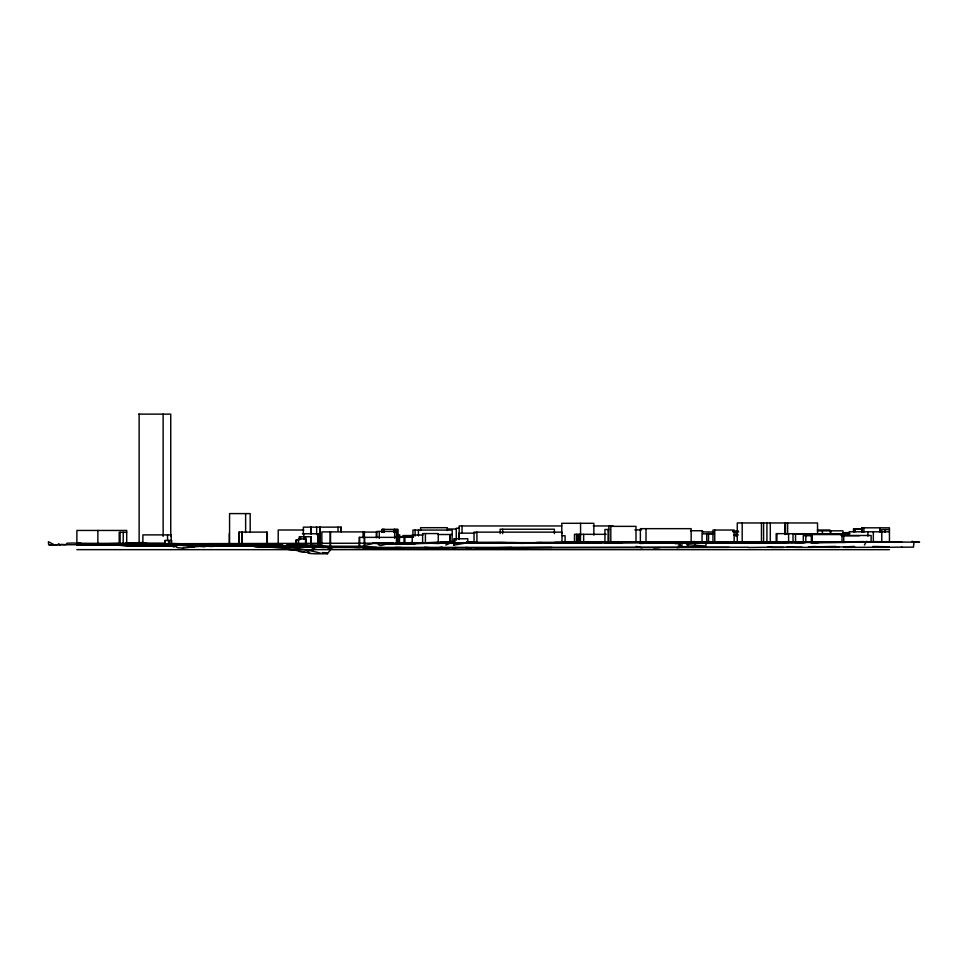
<?xml version="1.0" encoding="UTF-8"?>
<svg xmlns="http://www.w3.org/2000/svg" width="968" height="968" viewBox="0 0 968 968"><rect width="100%" height="100%" fill="white"/><g stroke="black" fill="none" stroke-linecap="round" stroke-linejoin="round"><path stroke-width="1.45" d="M777.219 541.935L763.583 542.516L763.583 522.962M766.922 542.443L766.922 522.962M873.33 531.807L873.33 542.044L881.775 541.947L881.775 531.807M885.079 532.339L885.079 529.593M306.166 544.863L298.495 544.766M901.619 547.186L913.49 547.126L913.986 541.995L919.6 542.177L878.061 541.971M237.281 544.561L239.447 545.178L217.038 544.681M307.159 552.087L309.53 553.466L315.459 553.805L327.329 553.793L327.583 552.788L322.126 552.595M248.123 544.524L239.023 544.548L239.023 532.11L267.325 532.11L267.325 544.621L248.086 544.597L271.766 544.863L269.043 544.887M407.516 543.714L407.782 542.963L397.836 543.568M688.901 542.951L687.57 546.533L678.786 547.005M453.835 545.105L453.835 538.765L467.822 538.765L467.822 542.721L453.835 545.105L454.839 542.854L454.839 538.765M679.379 546.763L680.843 544.306L678.157 545.093M864.436 545.057L866.554 541.257M312.555 551.24L314.576 547.864L316.669 547.319L313.608 547.307L316.524 547.295M694.939 545.032L696.948 541.753L709.871 542.842L687.026 542.382M263.611 544.561L242.206 544.863L260.126 545.286M403.789 543.834L405.362 542.866L450.556 542.975L445.849 545.032M439.23 543.532L416.022 542.794L409.887 543.592L411.715 543.302L397.582 542.709M407.782 542.963L403.208 543.471L406.487 543.52M265.147 546.351L266.757 547.247L288.246 546.424M288.367 544.984L294.091 544.585L294.224 545.214M327.329 553.793L332.423 547.428M238.697 544.96L213.662 544.028L212.125 544.681L237.753 544.815L226.197 544.161L239.701 545.238M308.163 551.554L307.267 552.389M293.788 545.129L296.45 544.79M240.233 545.178L215.695 544.839L217.437 543.641L219.312 544.645L239.217 545.226L210.54 544.331L190.551 545.601L205.591 544.875M308.55 550.852L311.841 549.642L313.656 546.811L311.394 546.739M216.433 544.718L218.115 544.573L217.437 543.641M412.707 543.592L414.11 542.842L414.631 544.536M152.738 543.665L148.152 546.061L110.521 544.923M207.805 545.226L222.555 544.089L263.695 545.456M402.168 543.096L398.501 543.556M327.825 549.001L331.238 547.404M679.984 546.121L682.44 545.032M404.176 543.653L451.366 542.625M473.86 542.588L502.15 542.661M181.742 544.984L162.805 545.879L165.588 545.444M247.155 545.456L243.621 545.504M605.653 542.31L580.485 541.911L577.944 542.612L577.944 534.324M395.634 544.464L401.321 542.625M912.764 541.499L912.025 541.318M247.639 545.783L254.451 545.649L243.488 545.468M437.742 542.528L454.04 542.14M288.875 544.669L287.52 544.766L288.984 544.657M207.781 545.686L209.741 546.496L232.405 545.565M700.009 542.528L450.471 543.109M685.501 542.54L675.277 543.75M267.325 544.621L266.853 532.11M640.368 543.435L646.019 542.346L691.164 542.298L691.164 528.661L640.368 528.661L640.368 543.435L665.258 542.6M167.803 545.468L165.443 545.722L187.719 545.02M204.466 545.541L192.475 545.674M442.134 547.089L436.193 548.154L424.565 547.283M396.493 543.52L397.981 543.254L397.981 529.399L381.828 529.399L381.828 532.231M299.124 551.518L304.569 552.256M413.021 543.133L412.211 543.242L412.211 535.038L422.992 535.038M453.266 547.936L456.109 547.464M183.23 548.082C206.656 544.863 230.408 545.565 254.003 545.807M730.876 542.745L748.095 542.758L721.705 542.504L769.56 541.983L781.551 542.697M808.389 547.15L812.842 546.509L836.582 547.295M451.161 541.62L452.371 541.451M854.635 546.46L830.895 547.344M677.08 547.658L682.767 546.92M695.931 542.588L707.1 542.528M397.376 543.326L397.981 543.254M694.588 542.274L765.119 541.85M411.267 543.133L403.462 543.338M554.688 542.382L635.988 542.201L635.988 526.362L608.824 526.362L608.824 542.261L620.355 542.177M445.219 543.484L454.065 542.431M341.583 547.38L330.935 547.501M694.649 542.37L707.753 542.019L703.748 541.79M171.251 545.492L171.723 540.471L165.008 540.471L165.008 545.686L171.251 545.492L171.203 534.893L142.901 534.893L142.901 543.072L164.742 543.133M658.93 542.249L618.697 542.382M766.45 541.935L764.067 542.019M119.475 544.718L113.934 544.815L118.568 544.488M315.592 546.932L306.953 547.053M140.263 543.52L137.383 543.714M165.008 545.686L171.723 545.432M244.444 545.516L254.1 545.529M248.679 545.408L261.662 546.811L257.476 546.484M268.342 546.4L260.428 546.92L249.756 545.952L251.426 546.049M118.072 543.471L97.332 543.98M118.132 544.5L49.622 544.839M738.536 542.189L734.216 542.261L746.872 542.431M173.514 545.008L114.272 545.141M710.863 542.612L721.608 542.116M396.892 542.854L399.857 542.612M410.117 543.484L416.639 542.939M305.15 544.657L311.006 545.371M690.547 542.31L693.257 542.213M828.124 542.032L803.295 542.286L803.295 535.715L812.225 535.715M124.037 544.282L131.116 543.774M206.438 544.597L209.088 544.415L173.998 544.028M588.919 542.987L590.226 542.794L585.955 542.322L587.431 542.286M694.153 542.153L729.763 542.056M771.786 547.174L748.046 547.501M694.431 542.443L697.033 542.274M102.003 543.81L81.905 543.629L76.883 543.956L76.883 544.887L119.173 544.79M235.115 545.698L234.329 545.758L240.173 545.468M694.455 542.14L706.846 542.128M292.372 546.4L284.592 546.86L316.221 546.533L273.085 546.424M522.538 542.637L527.608 542.927M690.426 541.79L694.879 541.523M702.284 542.6L746.413 542.104L729.231 542.588M736.745 542.165L732.401 542.419L738.705 542.407M742.601 542.31L748.542 541.959M835.142 542.225L852.711 542.019L836.304 542.165M250.313 545.48L244.517 545.613L254.584 545.879L243.101 545.456L254.693 546.279M120.262 544.742L76.883 544.778L82.74 544.476M172.268 544.694L194.701 544.306L192.983 544.21L255.044 545.686M278.615 544.778L281.809 544.694M745.856 542.564L776.457 541.911M76.883 544.548L82.522 544.282M217.328 544.657L218.332 544.609L216.336 544.657M843.007 542.455L860.818 541.717M413.578 543.229L397.933 543.52M193.104 545.456L237.571 545.262L194.229 544.331L173.659 545.577L174.542 545.71M411.303 543.52L416.942 543.278M187.066 545.141L192.523 544.911M776.179 542.915L788.605 542.564L788.605 533.634L776.179 533.634L776.179 542.915L784.358 542.588M81.252 543.52L76.883 543.689L81.191 543.677M162.914 545.843L141.703 546.025M372.619 543.012L378.319 542.794M412.211 543.242L416.252 543.084M609.283 529.496L604.939 529.496L604.939 542.745L609.283 542.576M486.323 547.936L511.903 547.428M120.105 532.315L120.105 543.314L126.627 543.229M440.743 542.455L454.27 542.225M376.516 547.38L364.271 547.38M653.582 547.864L659.523 547.646M188.748 544.512L171.13 544.694M562.396 542.237L565.094 542.14L565.094 535.74L562.178 535.74M719.66 542.14L718.462 542.165L737.664 542.128L728.444 542.213M842.039 542.322L811.329 542.54L811.329 534.554L842.039 534.554L842.039 542.322L811.329 542.54M143.022 542.516L135.931 542.733L143.312 542.987M694.818 542.467L679.052 542.504M204.853 544.936L206.305 544.899M264.796 546.593L285.245 546.69M401.442 543.314L404.83 543.205M412.634 542.733L401.95 542.673L402.978 542.745M733.127 542.854L772.065 542.733L758.452 542.528M774.618 542.261L776.227 542.286L766.777 542.237L776.469 542.286M104.278 544.548L76.883 544.79L87.253 544.512M76.883 544.803L88.632 544.488M279.147 546.993L298.338 546.617M314.999 546.751L285.959 546.448M618.104 542.298L622.109 542.213M720.688 542.879L650.69 543.012M861.738 527.814L889.447 527.814L889.447 542.056L841.18 542.346L871.139 541.923L871.139 535.486L841.18 535.486M608.824 542.261L635.988 542.201M183.714 545.299L198.029 545.274M218.901 545.71L235.986 545.565M564.816 542.564L596.094 542.576M131.491 543.266L137.42 543.145M92.831 544.512L80.804 544.766L96.159 544.512M249.272 545.734L255.6 546.134M438.153 542.346L450.217 542.092L450.217 534.518M266.757 547.247L287.448 546.968M330.366 547.416L315.846 547.307M333.343 547.344L340.966 547.162L318 546.206M718.534 542.564L737.628 542.153M316.439 546.726L269.733 546.412M333.5 547.065L342.369 546.872M321.848 547.513L327.39 547.392M717.179 542.564L733.732 542.225L713.283 542.395M809.151 546.956L835.856 546.424M890.003 547.307L901.861 547.101M99.825 544.5L83.502 544.803L105.948 544.5M238.576 545.165L196.601 546.025L183.436 545.456M235.248 545.468L250.192 545.565L214.569 545.928M413.167 542.661L410.105 542.661L413.082 542.612M444.312 542.564L454.815 542.37M466.818 542.153L474.308 542.007M399.857 543.532L406.257 543.459M407.346 543.508L411.799 543.423L403.741 543.459M735.002 542.092L728.117 542.225L732.885 542.201M783.1 542.745L824.639 542.334A573.492 573.02 -90 0 0 842.45 542.322L879.791 541.971L872.664 541.62M76.883 544.887L98.905 544.5M218.296 545.843L206.704 546.061L210.02 545.904M561.985 542.697L474.042 542.588L474.042 532.146L561.985 532.146L561.985 542.697L416.76 543.133L517.384 542.685L509.471 542.552M718.135 542.564L734.651 542.286M863.795 541.596L836.304 541.995M206.075 545.976L217.715 545.553L217.038 545.02L236.918 545.153L232.381 544.899M789.259 542.31L792.369 542.431L705.95 542.516M776.953 542.431L738.233 542.298M206.293 545.214L255.262 545.819M467.363 541.947L474.768 541.838M232.429 545.48L229.573 545.516L250.192 545.565M278.917 544.839L282.668 544.79M436.834 542.709L425.412 542.866L425.412 533.562M255.891 546.436L240.681 545.698L248.05 545.529M304.061 547.089L315.895 547.077M770.818 542.237L769.149 542.249L777.304 542.274M503.396 547.767L552.05 547.392M119.487 543.351L76.883 543.363L76.883 530.452L126.711 530.452L126.711 543.266M232.223 545.057L217.764 544.923M398.332 543.738L399.554 543.726M604.939 542.745L622.557 542.673M731.36 542.225L738.826 542.14M721.499 542.552L731.832 542.443M867.086 541.669L887.39 542.007M881.775 541.947L886.373 541.911M850.557 542.153L889.447 541.983L867.921 542.056M449.89 534.518L449.89 542.044L452.08 542.019L452.201 530.077L412.937 530.077L412.937 535.873M435.213 542.891L453.024 542.866M454.839 542.854L467.822 542.721M288.609 544.742L287.46 544.694M332.895 547.053L341.777 546.956M389.039 547.936C383.171 547.973 397.195 548.057 390.636 548.033M441.093 542.334L454.597 542.225M466.6 542.128L474.102 542.056M216.759 544.948L199.033 545.553L218.707 544.343L246.622 545.057M265.014 545.48L250.567 544.839L260.005 544.815M397.606 543.471L400.486 543.133M723.338 542.564L727.827 542.528M731.735 542.733L746.643 542.612M292.82 546.835L270.568 547.247L259.993 546.472M788.847 542.419L803.488 542.443M813.931 542.346L828.85 542.225M813.096 547.38L795.285 547.416M134.407 543.181L125.973 543.217L138.255 543.121M136.343 543.375L125.876 543.447L137.625 543.423M776.094 541.814L773.105 541.838L774.134 542.504M54.329 544.839L48.4 541.717L48.642 544.839L57.898 544.681L58.879 543.592L59.605 545.214L61.069 544.367L65.703 544.669L67.167 543.169L74.246 543.012L82.062 543.871L82.8 544.899L201.489 544.5L255.189 546.23M315.532 547.15L309.397 547.017M407.758 543.133L411.17 543.109M621.033 542.225L617.415 542.31M724.899 542.092L777.098 541.959M776.07 542.274L765.228 542.249L768.35 542.261M815.129 542.032L828.499 541.971M835.941 541.935L841.495 541.923L835.541 541.935M277.755 544.79L282.039 544.778M815.201 542.225L828.596 542.153M831.572 542.14L859.366 541.959L832.589 542.032M849.735 533.961L793.01 533.925L793.01 542.249L804.529 542.225M828.487 542.092L813.967 542.14L827.398 542.019M835.977 542.044L849.456 541.971L846.903 541.947M791.812 542.479L803.767 542.407M814.233 542.346L827.676 542.274M248.232 545.734L249.03 545.734M728.88 547.38L393.153 548.045L289.323 546.049M125.707 543.484L137.771 543.447M467.496 542.225L474.961 542.201M787.964 542.116L793.917 542.092M814.729 542.019L828.112 541.971M173.998 544.464L190.115 544.415M254.596 545.698L229.283 545.722L248.437 545.589M269.394 545.432L221.382 544.573M235.998 545.77L254.632 545.529M506.082 547.84L528.552 547.755M748.191 547.247L363.29 547.44M767.66 547.174L801.988 547.174M783.414 547.44L771.544 547.464M845.161 547.344L889.447 547.222M889.447 541.826L76.883 543.968L81.348 544.077M766.632 542.274L776.348 542.261M729.122 542.721L760.11 542.322L740.774 542.721L741.512 542.745M733.974 542.915L775.005 542.927L730.175 542.733M267.192 544.439L277.755 544.415M266.212 544.742L273.327 544.742M261.094 544.827L273.944 544.839M315.411 546.993L278.203 546.872L316.754 547.089M786.875 547.198L794.305 547.174M138.581 414.135L170.743 414.135L170.743 536.066M561.73 525.951L459.195 525.951L459.195 539.067M593.251 525.951L613.095 525.951M459.243 528.238L456.255 528.238L456.279 540.18M861.314 528.843L854.248 528.843L854.248 531.698M447.361 529.024L456.46 529.024M889.447 529.593L881.763 529.593L881.763 532.315M303.734 530.004L278.203 530.004L278.203 544.064M634.851 529.883L641.53 529.883M817.415 530.004L829.975 530.004M690.499 530.742L702.465 530.742L702.465 533.683M817.524 530.827L842.971 530.827L842.971 534.917M732.607 530.984L738.39 530.984M889.447 531.807L849.13 531.807L849.13 534.711M702.042 531.952L714.082 531.952M732.982 531.952L738.741 531.952M363.181 532.085L376.842 532.085M126.627 532.315L119.209 532.315L119.209 543.338L120.867 543.338L120.105 543.314M843.176 532.642L849.178 532.642M475.07 533.162L458.929 533.162L458.929 539.031M842.354 533.32L849.759 533.32M714.445 533.598L706.761 533.598L706.761 542.443M302.452 533.767L318.218 533.767L318.218 544.077M714.251 533.84L702.042 533.84L702.042 542.818M785.387 533.719L841.495 533.719M606.234 534.324L574.472 534.324L574.472 542.491M438.153 534.518L452.08 534.518M733.805 534.893L738.403 534.893M396.94 534.893L399.76 534.893L399.76 537.663M403.124 535.546L413.554 535.546M841.519 535.715L859.366 535.715M401.901 536.405L413.505 536.405M397.509 536.95L413.288 536.95M397.207 537.119L413.203 537.119M401.599 537.385L359.152 537.349L359.152 546.617M298.483 538.91L306.166 538.91L306.13 545.408M299.16 539.902L296.075 539.902L296.075 544.681L299.16 544.754M404.624 543.157L407.419 543.157M236.301 544.96L233.336 544.96L237.85 545.202M116.487 545.262L170.404 545.262M143.978 546.037L160.93 546.037M139.21 546.037L161.535 546.037M254.911 546.121L361.729 546.255L373.6 543.387L391.411 544.282L450.749 542.758L504.171 542.37L521.97 543.399L539.769 542.407L625.558 542.261L621.722 542.225M76.883 549.655L889.447 549.655M883.566 541.947L889.447 541.959L880.348 542.007M622.86 542.225L628.801 542.237M277.852 544.754L282.366 544.754M286.891 544.766L294.429 544.778M234.377 545.117L208.168 545.94L187.248 545.456M131.491 545.988L164.548 546.012M340.966 547.404L346.967 547.404M395.38 547.452L401.079 547.464M475.349 547.912L486.88 547.912M431.97 547.948L448.499 547.961M763.583 542.516L736.587 542.479L737.616 542.709M210.274 544.633L225.81 544.681M78.771 544.803L102.838 544.887M126.699 545.758L164.233 545.855M217.836 545.94L220.159 545.952M148.152 546.061L161.148 546.097M880.323 541.669L873.233 541.62M132.241 543.193L138.109 543.229M125.622 543.29L138.218 543.351M79.509 543.363L76.883 543.351L79.424 543.266M809.442 547.21L839.22 547.331M119.221 545.395L168.904 545.613M121.581 545.516L167.948 545.734M136.815 546.061L160.615 546.17M302.56 547.077L292.602 546.981M447.337 547.948L435.467 547.864M682.21 542.54L634.73 542.237M451.403 542.104L453.266 542.116M196.02 544.343L192.983 544.21M84.906 544.815L96.594 544.887M129.047 545.649L165.431 545.879L124.146 545.48M281.688 546.787L290.969 546.811M773.989 542.153L776.953 542.177M442.376 542.891L424.819 542.673M843.999 547.295L848.452 547.331M536.357 542.576L542.286 542.637M404.576 542.891L407.02 542.915M706.507 547.017L688.708 546.787M126.844 543.508L137.19 543.399M80.429 543.217L76.883 543.193L79.703 543.193M76.883 543.58L81.905 543.629M255.08 545.674L245.787 545.48M263.127 546.182L359.987 547.586M362.855 547.779L378.125 547.924M710.064 542.213L711.407 542.225M126.675 543.169L137.94 543.314L131.902 543.181M282.874 546.847L306.251 547.21M174.01 544.355L184.356 544.5M255.854 545.855L258.831 545.904L256.109 545.456M285.669 546.291L352.921 547.38M393.153 548.045L353.804 547.404M270.302 546.472L300.612 546.581M771.883 542.249L773.19 542.274M171.3 543.423L202.433 544.476M173.381 544.294L185.457 544.488M206.716 544.827L239.011 544.79L231.775 544.427L240.137 545.202M356.103 547.295L317.359 546.46M363.423 547.416L395.67 547.924M346.302 547.283L286.54 546.109M209.318 545.952L181.439 545.444M133.995 546.025L149.362 546.279M134.383 543.326L137.287 543.375M173.175 544.246L187.756 544.5M173.938 544.137L193.382 544.488M198.767 544.778L170.162 544.597M794.546 542.516L805.195 542.733M226.778 544.633L239.06 545.081M357.325 547.319L328.067 546.726M173.696 544.258L186.872 544.512M310.232 546.775L296.087 546.412M734.651 542.891L735.68 542.927M254.281 544.863L255.213 544.524M239.895 544.887L235.611 544.778M239.193 545.226C223.729 543.52 208.302 546.509 192.91 545.516M174.083 544.427L177.035 544.488M873.039 546.448L889.447 546.823M246.332 544.766L248.28 544.815M129.047 545.202L131.769 545.274M706.991 541.608L718.861 542.068M164.729 544.427L156.707 544.028M164.403 544.694L157.506 544.427M564.659 542.237L574.786 542.54M271.476 544.803L273.738 544.875M246.15 545.48L253.894 545.698M215.743 544.742L229.476 544.887M144.849 543.52L126.82 542.697L139.332 543.52M205.591 545.916L194.253 545.432M174.349 544.089L185.88 544.173L174.058 543.714M164.899 544.476L156.78 544.125M397.642 543.278L400.498 543.387M294.224 546.412L297.091 546.521M223.717 545.008L221.914 544.754L225.375 544.851M157.046 544.101L164.33 544.379M146.882 543.544L143.252 543.411L147.366 543.52M269.6 546.412C286.709 546.739 303.795 548.723 320.335 553.103M253.725 545.795L245.848 545.456M267.821 546.69L277.417 547.089M128.139 542.806L145.018 543.544M129.107 542.963L136.101 542.818L133.983 543.024M731.941 542.987L717.796 541.971M159.853 544.936L163.665 545.117M175.389 544.04L184.235 544.476M126.082 542.987L137.722 543.556M126.699 542.842L130.813 543.06M601.152 542.733L577.654 542.455M647.29 542.661L651.512 542.891M231.993 544.887L227.117 544.621L234.982 544.851L224.637 544.73M152.073 544.294L154.868 544.452M183.158 544.488L175.861 544.028M310.825 544.778L317.504 545.19M251.136 545.553L255.6 545.819M76.883 544.367L83.998 544.803M151.94 544.125L154.626 544.294M686.59 544.694L705.575 545.988L706.979 541.717L712.121 542.382M638.602 542.225L643.853 542.963M247.784 545.795L254.209 546.327L243.355 545.468M261.771 546.412L285.645 548.469L309.796 552.934M176.212 543.992L183.484 544.5M200.606 546.472L204.986 546.775M902.115 542.274L885.974 541.632M249.756 545.952L257.343 546.605L252.733 546.206M203.389 545.444L209.245 545.867M465.62 547.464L471.319 547.9M183.593 548.142L177.664 547.682L173.103 545.262M251.982 546.134L252.926 546.218M408.569 542.745L411.715 543.302M216.953 544.149L221.575 544.464M190.067 546.496L194.435 546.932M308.005 546.436L310.909 546.739M238.37 545.069L239.834 545.214M288.476 549.509L294.163 550.139M231.049 544.621L231.884 544.766M398.489 543.121L401.236 543.496M252.273 545.589L254.995 546.025M257.718 546.472L260.428 546.92M636.266 546.351L641.953 547.803M312.918 546.315L315.253 547.029L312.737 546.521M396.759 543.411L396.759 531.444L376.842 531.444L376.842 537.337M171.723 545.746L174.01 547.114M880.275 527.814L880.275 532.025M880.178 527.814L880.178 532.013M867.921 531.807L867.921 536.199M863.904 527.814L863.904 532.025M862.161 527.814L862.161 532.001M862.016 531.698L862.016 528.855L853.498 528.855L853.498 531.71M855.18 528.855L855.18 531.698M843.769 535.486L843.769 542.274M830.762 530.827L830.762 533.562M830.326 530.827L830.326 533.562M822.413 530.827L822.413 533.586M817.524 533.223L817.524 522.962L737.277 522.962L737.277 542.14M812.249 534.554L812.249 542.576M805.8 535.715L805.8 542.092M795.539 533.925L795.539 542.286M787.637 522.962L787.637 534.324M785.508 522.962L785.508 534.505M784.866 522.962L784.866 534.469M776.917 533.634L776.917 542.891M770.298 522.962L770.298 542.116M761.465 522.962L761.465 542.213M742.19 522.962L742.19 542.189M735.995 531.952L735.995 536.405M734.155 543.109L734.155 530.04L712.968 530.04L712.968 543.109M714.747 530.04L714.747 542.963M708.54 533.598L708.54 543.024M646.019 528.661L646.019 542.346M610.808 526.362L610.808 542.213M608.073 529.496L608.073 542.697M593.856 535.159L593.856 523.301L561.767 523.301L561.767 533.453M583.644 534.324L583.644 542.334M580.57 523.301L580.57 535.244M580.485 534.324L580.485 541.911M579.421 534.324L579.421 542.116M576.505 534.324L576.505 542.879M554.386 533.598L554.386 529.23L500.166 529.23L500.166 533.549M502.682 529.23L502.682 533.586M476.909 532.146L476.909 542.673M462.038 525.951L462.038 533.174M447.422 530.512L447.349 527.693L420.596 527.693L420.596 530.488M438.262 542.685L438.262 533.562L422.617 533.562L422.617 542.733M418.418 530.077L418.418 535.933M415.103 530.077L415.103 536.042M404.914 537.119L404.914 543.048M404.019 537.119L404.019 543.096M399.494 537.119L399.494 543.605M397.364 529.399L397.219 543.956M396.469 529.399L396.469 543.532M395.041 529.399L395.041 532.255M394.896 529.399L394.896 532.291M394.641 531.444L394.641 538.208M394.254 529.399L394.254 532.267M394.17 529.399L394.17 532.206M384.296 529.399L384.296 532.255M383.933 529.399L383.933 532.243M383.352 529.399L383.352 532.243M382.662 529.399L382.517 532.255M382.396 529.399L382.396 532.231M379.287 531.444L379.287 538.389M376.298 532.085L376.298 537.772M364.682 537.349L364.682 544.827M364.404 537.881L364.404 531.904L321.848 531.904L321.848 546.085M364.271 537.349L364.271 545.94M363.073 531.904L363.073 537.724M359.66 537.349L359.66 545.879M341.22 531.674L341.22 527.136L303.359 527.136L303.359 534.275M341.026 527.136L341.026 531.662M338.014 527.136L338.014 531.371M330.536 531.904L330.536 547.126M330.173 531.904L330.173 545.94M320.106 527.136L320.106 545.408M319.694 527.136L319.694 545.928M318.061 533.767L318.061 543.822M316.645 527.136L316.657 534.566M311.115 527.136L311.115 534.154M311.224 544.96L311.224 536.732L299.378 536.732L299.378 539.43M310.958 527.136L310.958 533.126M311.055 536.732L311.055 544.815M305.561 536.732L305.561 544.839M304.012 536.732L304.012 539.43M303.819 533.767L303.819 536.526M300.516 536.732L300.516 539.43M299.548 536.732L299.548 539.406M298.495 538.91L298.483 545.117M296.353 539.902L296.353 544.73M250.192 532.485L250.192 513.597L229.573 513.597L229.573 544.064M245.63 513.597L245.63 532.497M242.036 532.11L242.036 544.524M241.819 532.11L241.819 544.464M239.132 532.11L239.132 544.512M229.283 533.562L229.283 544.367M168.928 540.471L168.928 545.649M168.589 540.471L168.589 545.686M167.537 534.893L167.537 540.398M165.153 540.471L165.153 545.674M163.132 414.135L163.132 536.357M139.126 414.135L139.126 543.121M123.226 532.315L123.226 543.363M97.865 530.452L97.865 543.568M388.797 543.496L380.872 545.589L378.766 544.948L377.617 543.036L393.54 543.254L388.797 543.496M303.734 546.847L280.224 546.872L303.734 546.847M259.509 544.863L262.873 544.936L259.509 544.863M438.335 542.407L419.761 542.915L438.335 542.407M187.816 544.077L191.156 544.21L187.816 544.077M412.465 542.697L409.44 542.745L412.416 542.697M816.036 542.334L810.01 542.419L818.432 542.467L816.036 542.334M236.313 544.815L240.04 545.226L236.313 544.815M274.9 546.884L271.548 546.787L274.9 546.884M246.949 545.734L243.972 545.565L251.656 546.109L246.949 545.734"/></g></svg>
